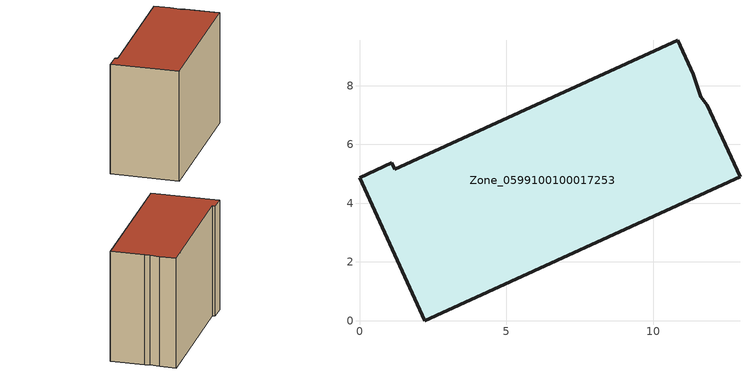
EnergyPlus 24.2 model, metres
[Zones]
Zone_0599100100017253
 floor ground (C_G): 2.23,0 0,4.87 1.1,5.37 1.2,5.15 10.83,9.54 11.36,8.4 11.62,7.62 11.84,7.34 12.96,4.9 z0
 wall outside (C_F): 1.2,5.15 1.1,5.37 0,4.87 2.23,0 12.96,4.9 11.84,7.34 11.62,7.62 11.36,8.4 10.83,9.54 1.2,5.15 z0:8.95
 roof outside (C_R): 12.96,4.9 11.84,7.34 11.62,7.62 11.36,8.4 10.83,9.54 1.2,5.15 1.1,5.37 0,4.87 2.23,0 z8.95
[BUILDING]
Pand.0599100100017253: North Axis=0; Terrain=City; Loads Convergence Tolerance Value=0.04; Temperature Convergence Tolerance Value=0.4; Solar Distribution=FullExterior; Maximum Number of Warmup Days=25; Minimum Number of Warmup Days=1
[Site:Location]
Rotterdam.The.Hague.AP_ZH_NLD Design_Conditions: Latitude=51.96; Longitude=4.45; Time Zone=1; Elevation=-4.5
[SITE:GROUNDTEMPERATURE:BUILDINGSURFACE]
18, 18, 18, 18, 18, 18, 18, 18, 18, 18, 18, 18
[MATERIAL] Thermal Absorptance=0.9; Solar Absorptance=0.7; Visible Absorptance=0.7
Name | Roughness | Thickness | Conductivity | Density | Specific Heat
G.TI.2015-2018 | MediumSmooth | 0.15 | 0.0428571 | 540 | 1210
F.TI.2015-2018 | Rough | 0.3 | 0.0666667 | 1920 | 840
R.TI.2015-2018 | MediumRough | 0.2 | 0.0333333 | 1500 | 1000
[CONSTRUCTION]
C_G: G.TI.2015-2018
C_F: F.TI.2015-2018
C_R: R.TI.2015-2018
[ZONE]
Zone_0599100100017253: Type=1; Multiplier=1; Ceiling Height=Autocalculate; Volume=Autocalculate; Floor Area=autocalculate; Part of Total Floor Area=Yes
[ZONEINFILTRATION:DESIGNFLOWRATE]
Infil_Zone_0599100100017253: Zone or ZoneList or Space or SpaceList=Zone_0599100100017253; Schedule=AlwaysOn; Design Flow Rate Calculation Method=Flow/Area; Flow Rate per Floor Area=0.0015; Constant Term Coefficient=1; Temperature Term Coefficient=0; Velocity Term Coefficient=0; Velocity Squared Term Coefficient=0
[HVACTEMPLATE:ZONE:IDEALLOADSAIRSYSTEM]
Zone_0599100100017253: Maximum Heating Supply Air Temperature=50; Minimum Cooling Supply Air Temperature=13; Maximum Heating Supply Air Humidity Ratio=0.0156; Minimum Cooling Supply Air Humidity Ratio=0.0077; Heating Limit=NoLimit; Cooling Limit=NoLimit; Dehumidification Control Type=ConstantSensibleHeatRatio; Cooling Sensible Heat Ratio=0.7; Dehumidification Setpoint=60; Humidification Control Type=None; Humidification Setpoint=30; Outdoor Air Method=None; Outdoor Air Flow Rate per Person=0.00944; Outdoor Air Flow Rate per Zone Floor Area=0; Outdoor Air Flow Rate per Zone=0; Demand Controlled Ventilation Type=None; Outdoor Air Economizer Type=NoEconomizer; Heat Recovery Type=None; Sensible Heat Recovery Effectiveness=0.7; Latent Heat Recovery Effectiveness=0.65
[ZONECONTROL:THERMOSTAT]
ThermostatControl_Zone_0599100100017253: Zone or ZoneList=Zone_0599100100017253; Control Type Schedule=DualSetpointControlType; Control 1=Thermostat_Zone_0599100100017253; Temperature Difference Between Cutout And Setpoint=0
[THERMOSTATSETPOINT:DUALSETPOINT]
Thermostat_Zone_0599100100017253: Heating Setpoint Temperature Schedule=HeatingSetpoint_Zone_0599100100017253; Cooling Setpoint Temperature Schedule=CoolingSetpoint_Zone_0599100100017253
[SCHEDULE:COMPACT]
HeatingSetpoint_Zone_0599100100017253: Through: 12/31, For: AllDays, Until: 24:00, 21
CoolingSetpoint_Zone_0599100100017253: Through: 12/31, For: AllDays, Until: 24:00, 24
DualSetpointControlType: Through: 12/31, For: AllDays, Until: 24:00, 4
AlwaysOn: Through: 12/31, For: AllDays, Until: 24:00, 1
